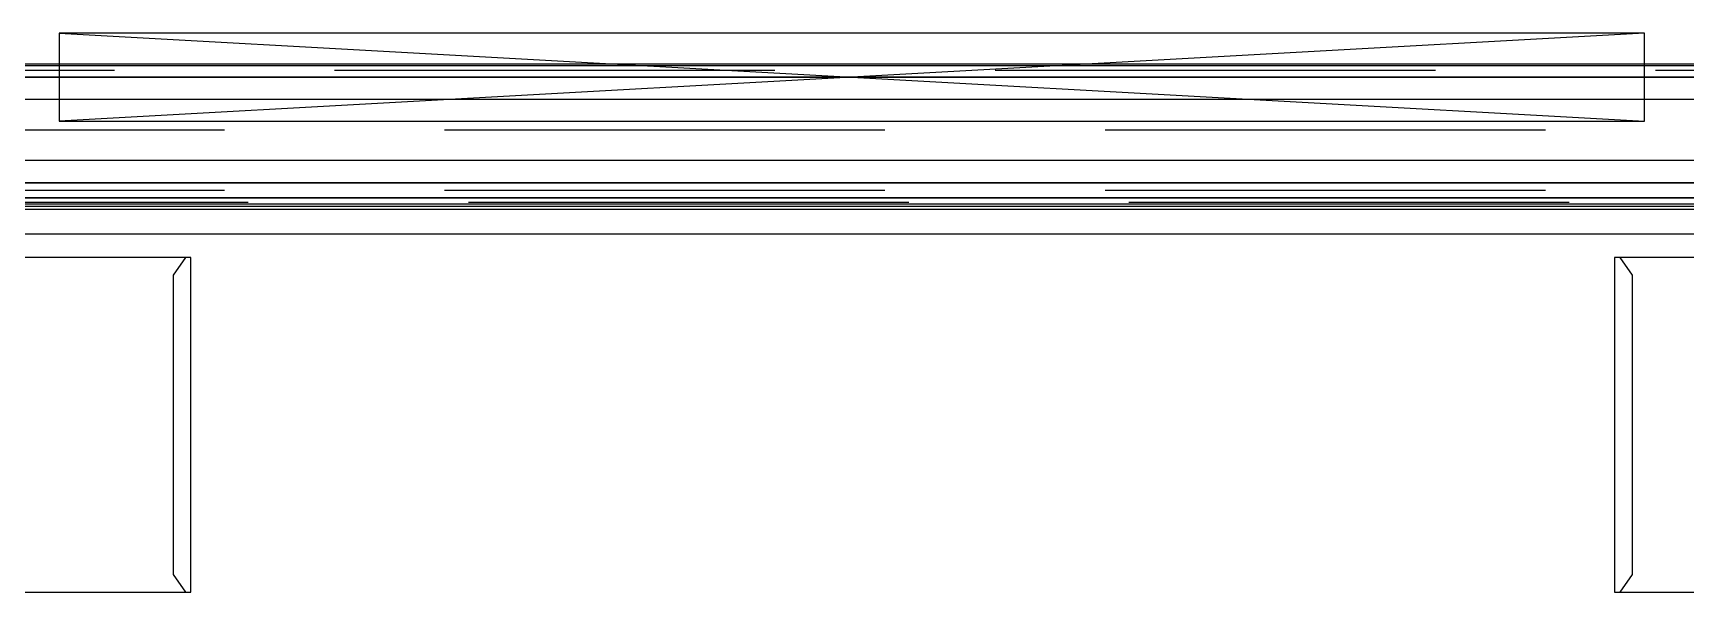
# Model space of a CAD drawing. Extents: x -23.2 to 18.8, y -18.4 to 11.3.
# Drawn here: x 2.896 to 4.773, y 5.376 to 6.011 of the extents above; entities that cross this region are included whole.
import ezdxf

# ---------------------------------------------------------------- set-up
doc = ezdxf.new("R2010")
doc.units = 0
doc.linetypes.add('DASHED', pattern=[0.75, 0.5, -0.25])
for name, color, linetype in [('BUILDINGELEMENTPROXY', 8, 'CONTINUOUS'), ('COVERING', 8, 'CONTINUOUS'), ('CUBIERTAS', 5, 'CONTINUOUS'), ('EJE_MUROS', 8, 'CONTINUOUS'), ('LOSAS', 3, 'CONTINUOUS'), ('MUROS', 7, 'CONTINUOUS'), ('VENTANAS', 4, 'CONTINUOUS'), ('VIGAS', 5, 'CONTINUOUS')]:
    doc.layers.add(name, color=color, linetype=linetype)

msp = doc.modelspace()

# ---------------------------------------------------------------- linework, layer by layer
at = {"layer": 'BUILDINGELEMENTPROXY'}
for p, q in [((3.0758, 5.7557, 3.85), (2.6258, 5.7557, 3.85)), ((3.0698, 5.7557, 3.476), (2.6318, 5.7557, 3.476)), ((3.0558, 5.7357, 3.49), (3.0698, 5.7557, 3.476)), ((3.0758, 5.3757, 3.85), (3.0758, 5.7557, 3.85)), ((5.1423, 5.7557, 3.85), (4.6923, 5.7557, 3.85)), ((4.6923, 5.7557, 3.85), (4.6923, 5.3757, 3.85)), ((5.1363, 5.7557, 3.476), (4.6983, 5.7557, 3.476)), ((4.6983, 5.7557, 3.476), (4.7123, 5.7357, 3.49)), ((3.0558, 5.3957, 3.49), (3.0558, 5.7357, 3.49)), ((4.7123, 5.7357, 3.49), (4.7123, 5.3957, 3.49)), ((3.0698, 5.3757, 3.476), (3.0558, 5.3957, 3.49)), ((4.7123, 5.3957, 3.49), (4.6983, 5.3757, 3.476)), ((2.6258, 5.3757, 3.85), (3.0758, 5.3757, 3.85)), ((2.6318, 5.3757, 3.476), (3.0698, 5.3757, 3.476)), ((4.6923, 5.3757, 3.85), (5.1423, 5.3757, 3.85)), ((4.6983, 5.3757, 3.476), (5.1363, 5.3757, 3.476))]:
    msp.add_line(p, q, dxfattribs=at)
at = {"layer": 'COVERING'}
for p, q in [((1.6488, 5.9357), (5.8688, 5.9357)), ((5.8838, 5.8659), (1.7638, 5.8659))]:
    msp.add_line(p, q, dxfattribs=at)
at = {"layer": 'CUBIERTAS'}
for p, q in [((1.5638, 5.974, 4.2424), (4.6686, 5.974, 4.2424)), ((4.6686, 5.974, 4.2424), (6.4788, 5.974, 3.6088))]:
    msp.add_line(p, q, dxfattribs=at)
at = {"layer": 'EJE_MUROS', "linetype": 'DASHED'}
for p, q in [((5.9888, 5.9682), (1.6638, 5.9682)), ((1.8638, 5.9007), (5.7888, 5.9007)), ((1.8638, 5.8322), (5.7888, 5.8322)), ((1.8908, 5.8187), (5.7718, 5.8187))]:
    msp.add_line(p, q, dxfattribs=at)
at = {"layer": 'LOSAS'}
for p, q in [((1.7838, 5.8166), (5.8538, 5.8166)), ((1.7838, 5.7827), (5.8138, 5.7827))]:
    msp.add_line(p, q, dxfattribs=at)
at = {"layer": 'MUROS'}
for p, q in [((1.6638, 5.9757), (5.9888, 5.9757)), ((5.9888, 5.9607), (1.6638, 5.9607)), ((1.8638, 5.9607), (5.7888, 5.9607)), ((5.7888, 5.8407), (1.8638, 5.8407)), ((1.8638, 5.8407), (5.7888, 5.8407)), ((5.7888, 5.8237), (1.8638, 5.8237)), ((1.8908, 5.8237), (5.7718, 5.8237)), ((5.7718, 5.8137), (1.8908, 5.8137))]:
    msp.add_line(p, q, dxfattribs=at)
at = {"layer": 'VENTANAS'}
for p, q in [((4.7263, 6.0107), (2.9263, 6.0107)), ((2.9263, 6.0107), (2.9263, 5.9107)), ((4.7263, 6.0107), (2.9263, 5.9107)), ((2.9263, 6.0107), (4.7263, 5.9107)), ((4.7263, 6.0107), (2.9263, 6.0107)), ((2.9263, 6.0107), (2.9263, 5.9107)), ((4.7263, 6.0107), (2.9263, 5.9107)), ((2.9263, 6.0107), (4.7263, 5.9107)), ((4.7263, 6.0107), (2.9263, 6.0107)), ((2.9263, 6.0107), (2.9263, 5.9107)), ((4.7263, 6.0107), (2.9263, 5.9107)), ((2.9263, 6.0107), (4.7263, 5.9107)), ((4.7263, 6.0107), (2.9263, 6.0107)), ((2.9263, 6.0107), (2.9263, 5.9107)), ((4.7263, 6.0107), (2.9263, 5.9107)), ((2.9263, 6.0107), (4.7263, 5.9107)), ((4.7263, 6.0107), (2.9263, 6.0107)), ((2.9263, 6.0107), (2.9263, 5.9107)), ((4.7263, 6.0107), (2.9263, 5.9107)), ((2.9263, 6.0107), (4.7263, 5.9107)), ((4.7263, 6.0107), (2.9263, 6.0107)), ((2.9263, 6.0107), (2.9263, 5.9107)), ((4.7263, 6.0107), (2.9263, 5.9107)), ((2.9263, 6.0107), (4.7263, 5.9107)), ((4.7263, 6.0107), (2.9263, 6.0107)), ((2.9263, 6.0107), (2.9263, 5.9107)), ((4.7263, 6.0107), (2.9263, 5.9107)), ((2.9263, 6.0107), (4.7263, 5.9107)), ((4.7263, 6.0107), (2.9263, 6.0107)), ((2.9263, 6.0107), (2.9263, 5.9107)), ((4.7263, 6.0107), (2.9263, 5.9107)), ((2.9263, 6.0107), (4.7263, 5.9107)), ((4.7263, 6.0107), (2.9263, 6.0107)), ((2.9263, 6.0107), (2.9263, 5.9107)), ((4.7263, 6.0107), (2.9263, 5.9107)), ((2.9263, 6.0107), (4.7263, 5.9107)), ((4.7263, 6.0107), (2.9263, 6.0107)), ((2.9263, 6.0107), (2.9263, 5.9107)), ((4.7263, 6.0107), (2.9263, 5.9107)), ((2.9263, 6.0107), (4.7263, 5.9107)), ((4.7263, 6.0107), (2.9263, 6.0107)), ((2.9263, 6.0107), (2.9263, 5.9107)), ((4.7263, 6.0107), (2.9263, 5.9107)), ((2.9263, 6.0107), (4.7263, 5.9107)), ((4.7263, 6.0107), (2.9263, 6.0107)), ((2.9263, 6.0107), (2.9263, 5.9107)), ((4.7263, 6.0107), (2.9263, 5.9107)), ((2.9263, 6.0107), (4.7263, 5.9107)), ((4.7263, 5.9107), (4.7263, 6.0107)), ((4.7263, 5.9107), (4.7263, 6.0107)), ((4.7263, 5.9107), (4.7263, 6.0107)), ((4.7263, 5.9107), (4.7263, 6.0107)), ((4.7263, 5.9107), (4.7263, 6.0107)), ((4.7263, 5.9107), (4.7263, 6.0107)), ((4.7263, 5.9107), (4.7263, 6.0107)), ((4.7263, 5.9107), (4.7263, 6.0107)), ((4.7263, 5.9107), (4.7263, 6.0107)), ((4.7263, 5.9107), (4.7263, 6.0107)), ((4.7263, 5.9107), (4.7263, 6.0107)), ((4.7263, 5.9107), (4.7263, 6.0107)), ((2.9263, 5.9107), (4.7263, 5.9107)), ((2.9263, 5.9107), (4.7263, 5.9107)), ((2.9263, 5.9107), (4.7263, 5.9107)), ((2.9263, 5.9107), (4.7263, 5.9107)), ((2.9263, 5.9107), (4.7263, 5.9107)), ((2.9263, 5.9107), (4.7263, 5.9107)), ((2.9263, 5.9107), (4.7263, 5.9107)), ((2.9263, 5.9107), (4.7263, 5.9107)), ((2.9263, 5.9107), (4.7263, 5.9107)), ((2.9263, 5.9107), (4.7263, 5.9107)), ((2.9263, 5.9107), (4.7263, 5.9107)), ((2.9263, 5.9107), (4.7263, 5.9107))]:
    msp.add_line(p, q, dxfattribs=at)
at = {"layer": 'VIGAS'}
for p, q in [((5.7888, 5.9607), (1.8638, 5.9607)), ((1.8638, 5.8107), (5.7888, 5.8107))]:
    msp.add_line(p, q, dxfattribs=at)

doc.saveas('drawing.dxf')
